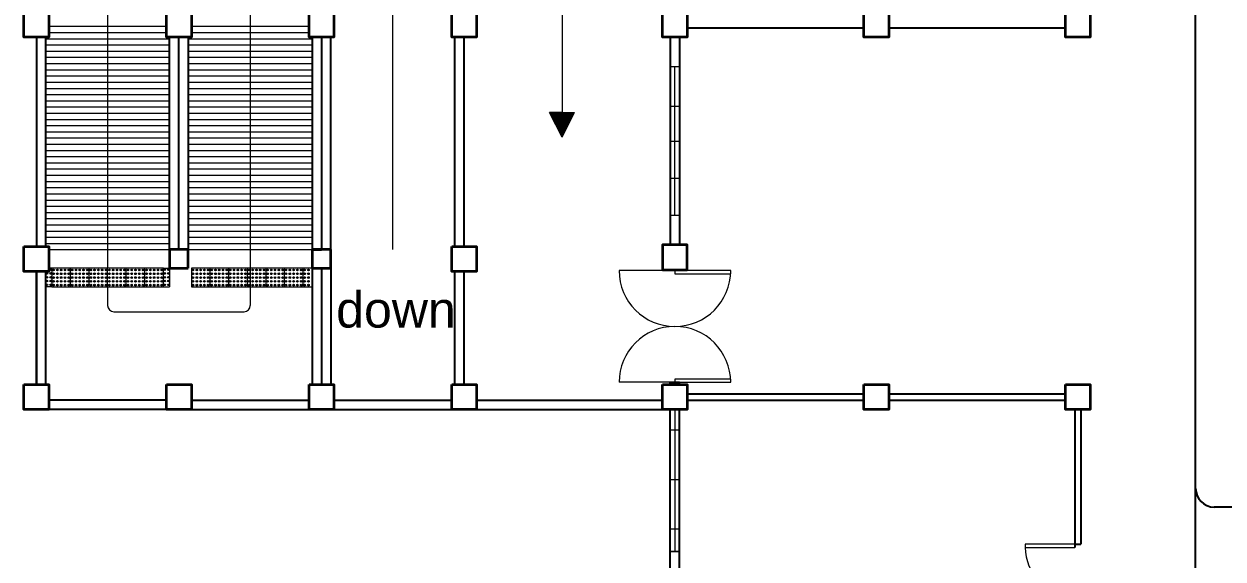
# Model space of a CAD drawing. Header units: millimetres. Extents: x 63005 to 126950, y 36019 to 74749.
# Drawn here: x 63181.63 to 63200.97, y 36240.67 to 36249.3 of the extents above; entities that cross this region are included whole.
import ezdxf

# ---------------------------------------------------------------- set-up
doc = ezdxf.new("R2010")
doc.units = ezdxf.units.MM
doc.header["$LTSCALE"] = 0.04
doc.layers.add('ahu line', color=150, linetype='Continuous')
doc.styles.add('SWISSLT175', font='swissl.ttf', dxfattribs={"height": 0.175})

msp = doc.modelspace()

# ---------------------------------------------------------------- linework, layer by layer
at = {"color": 8, "lineweight": 9}
for p, q in [((63182.98, 36258.56), (63182.98, 36245.36)), ((63187.58, 36245.66), (63187.58, 36258.56)), ((63185.28, 36255.744), (63185.28, 36244.76)), ((63190.31, 36255.191), (63190.31, 36247.873)), ((63182.03, 36249.26), (63183.93, 36249.26)), ((63182.03, 36249.16), (63183.93, 36249.16)), ((63184.33, 36249.26), (63186.23, 36249.26)), ((63184.33, 36249.16), (63186.23, 36249.16)), ((63181.98, 36249.06), (63183.98, 36249.06)), ((63181.98, 36248.96), (63183.98, 36248.96)), ((63184.28, 36249.06), (63186.28, 36249.06)), ((63184.28, 36248.96), (63186.28, 36248.96)), ((63181.98, 36248.86), (63183.98, 36248.86)), ((63181.98, 36248.76), (63183.98, 36248.76)), ((63184.28, 36248.86), (63186.28, 36248.86)), ((63184.28, 36248.76), (63186.28, 36248.76)), ((63181.98, 36248.66), (63183.98, 36248.66)), ((63181.98, 36248.56), (63183.98, 36248.56)), ((63184.28, 36248.66), (63186.28, 36248.66)), ((63184.28, 36248.56), (63186.28, 36248.56)), ((63192.055, 36248.61), (63192.205, 36248.61)), ((63192.055, 36247.41), (63192.055, 36248.61)), ((63192.13, 36246.21), (63192.13, 36248.61)), ((63192.205, 36248.61), (63192.205, 36246.21)), ((63181.98, 36248.46), (63183.98, 36248.46)), ((63181.98, 36248.36), (63183.98, 36248.36)), ((63184.28, 36248.46), (63186.28, 36248.46)), ((63184.28, 36248.36), (63186.28, 36248.36)), ((63181.98, 36248.26), (63183.98, 36248.26)), ((63181.98, 36248.16), (63183.98, 36248.16)), ((63184.28, 36248.26), (63186.28, 36248.26)), ((63184.28, 36248.16), (63186.28, 36248.16)), ((63181.98, 36248.06), (63183.98, 36248.06)), ((63181.98, 36247.96), (63183.98, 36247.96)), ((63184.28, 36248.06), (63186.28, 36248.06)), ((63184.28, 36247.96), (63186.28, 36247.96)), ((63192.055, 36247.972), (63192.205, 36247.972)), ((63181.98, 36247.86), (63183.98, 36247.86)), ((63181.98, 36247.76), (63183.98, 36247.76)), ((63184.28, 36247.86), (63186.28, 36247.86)), ((63184.28, 36247.76), (63186.28, 36247.76)), ((63190.31, 36247.873), (63190.11, 36247.873)), ((63190.31, 36247.473), (63190.11, 36247.873)), ((63190.31, 36247.863), (63190.115, 36247.863)), ((63190.31, 36247.853), (63190.12, 36247.853)), ((63190.31, 36247.843), (63190.125, 36247.843)), ((63190.31, 36247.833), (63190.13, 36247.833)), ((63190.31, 36247.823), (63190.135, 36247.823)), ((63190.31, 36247.813), (63190.14, 36247.813)), ((63190.31, 36247.803), (63190.145, 36247.803)), ((63190.31, 36247.793), (63190.15, 36247.793)), ((63190.31, 36247.783), (63190.155, 36247.783)), ((63190.31, 36247.783), (63190.155, 36247.783)), ((63190.31, 36247.773), (63190.16, 36247.773)), ((63190.31, 36247.763), (63190.165, 36247.763)), ((63190.31, 36247.753), (63190.17, 36247.753)), ((63190.31, 36247.873), (63190.51, 36247.873)), ((63190.31, 36247.473), (63190.51, 36247.873)), ((63190.31, 36247.863), (63190.505, 36247.863)), ((63190.31, 36247.853), (63190.5, 36247.853)), ((63190.495, 36247.843), (63190.31, 36247.843)), ((63190.49, 36247.833), (63190.31, 36247.833)), ((63190.485, 36247.823), (63190.31, 36247.823)), ((63190.48, 36247.813), (63190.31, 36247.813)), ((63190.475, 36247.803), (63190.31, 36247.803)), ((63190.47, 36247.793), (63190.31, 36247.793)), ((63190.465, 36247.783), (63190.31, 36247.783)), ((63190.465, 36247.783), (63190.31, 36247.783)), ((63190.46, 36247.773), (63190.31, 36247.773)), ((63190.455, 36247.763), (63190.31, 36247.763)), ((63190.45, 36247.753), (63190.31, 36247.753)), ((63181.98, 36247.66), (63183.98, 36247.66)), ((63181.98, 36247.56), (63183.98, 36247.56)), ((63184.28, 36247.66), (63186.28, 36247.66)), ((63184.28, 36247.56), (63186.28, 36247.56)), ((63190.31, 36247.743), (63190.175, 36247.743)), ((63190.31, 36247.733), (63190.18, 36247.733)), ((63190.31, 36247.723), (63190.185, 36247.723)), ((63190.31, 36247.713), (63190.19, 36247.713)), ((63190.31, 36247.703), (63190.195, 36247.703)), ((63190.31, 36247.693), (63190.2, 36247.693)), ((63190.31, 36247.683), (63190.205, 36247.683)), ((63190.31, 36247.673), (63190.21, 36247.673)), ((63190.31, 36247.663), (63190.215, 36247.663)), ((63190.31, 36247.653), (63190.22, 36247.653)), ((63190.31, 36247.643), (63190.225, 36247.643)), ((63190.31, 36247.633), (63190.23, 36247.633)), ((63190.31, 36247.623), (63190.235, 36247.623)), ((63190.31, 36247.613), (63190.24, 36247.613)), ((63190.31, 36247.603), (63190.245, 36247.603)), ((63190.31, 36247.593), (63190.25, 36247.593)), ((63190.31, 36247.583), (63190.255, 36247.583)), ((63190.31, 36247.573), (63190.26, 36247.573)), ((63190.31, 36247.563), (63190.265, 36247.563)), ((63190.445, 36247.743), (63190.31, 36247.743)), ((63190.44, 36247.733), (63190.31, 36247.733)), ((63190.435, 36247.723), (63190.31, 36247.723)), ((63190.43, 36247.713), (63190.31, 36247.713)), ((63190.425, 36247.703), (63190.31, 36247.703)), ((63190.42, 36247.693), (63190.31, 36247.693)), ((63190.415, 36247.683), (63190.31, 36247.683)), ((63190.41, 36247.673), (63190.31, 36247.673)), ((63190.405, 36247.663), (63190.31, 36247.663)), ((63190.4, 36247.653), (63190.31, 36247.653)), ((63190.395, 36247.643), (63190.31, 36247.643)), ((63190.39, 36247.633), (63190.31, 36247.633)), ((63190.385, 36247.623), (63190.31, 36247.623)), ((63190.38, 36247.613), (63190.31, 36247.613)), ((63190.375, 36247.603), (63190.31, 36247.603)), ((63190.37, 36247.593), (63190.31, 36247.593)), ((63190.365, 36247.583), (63190.31, 36247.583)), ((63190.36, 36247.573), (63190.31, 36247.573)), ((63190.355, 36247.563), (63190.31, 36247.563)), ((63181.98, 36247.46), (63183.98, 36247.46)), ((63184.28, 36247.46), (63186.28, 36247.46)), ((63190.31, 36247.553), (63190.27, 36247.553)), ((63190.31, 36247.543), (63190.275, 36247.543)), ((63190.31, 36247.533), (63190.28, 36247.533)), ((63190.31, 36247.523), (63190.285, 36247.523)), ((63190.31, 36247.513), (63190.29, 36247.513)), ((63190.31, 36247.503), (63190.295, 36247.503)), ((63190.31, 36247.493), (63190.3, 36247.493)), ((63190.31, 36247.483), (63190.305, 36247.483)), ((63190.35, 36247.553), (63190.31, 36247.553)), ((63190.345, 36247.543), (63190.31, 36247.543)), ((63190.34, 36247.533), (63190.31, 36247.533)), ((63190.335, 36247.523), (63190.31, 36247.523)), ((63190.33, 36247.513), (63190.31, 36247.513)), ((63190.325, 36247.503), (63190.31, 36247.503)), ((63190.32, 36247.493), (63190.31, 36247.493)), ((63190.315, 36247.483), (63190.31, 36247.483)), ((63192.055, 36247.41), (63192.055, 36246.21)), ((63192.055, 36247.41), (63192.205, 36247.41)), ((63181.98, 36247.36), (63183.98, 36247.36)), ((63181.98, 36247.26), (63183.98, 36247.26)), ((63184.28, 36247.36), (63186.28, 36247.36)), ((63184.28, 36247.26), (63186.28, 36247.26)), ((63181.98, 36247.16), (63183.98, 36247.16)), ((63181.98, 36247.06), (63183.98, 36247.06)), ((63184.28, 36247.16), (63186.28, 36247.16)), ((63184.28, 36247.06), (63186.28, 36247.06)), ((63181.98, 36246.96), (63183.98, 36246.96)), ((63181.98, 36246.86), (63183.98, 36246.86)), ((63184.28, 36246.96), (63186.28, 36246.96)), ((63184.28, 36246.86), (63186.28, 36246.86)), ((63192.055, 36246.81), (63192.205, 36246.81)), ((63181.98, 36246.76), (63183.98, 36246.76)), ((63181.98, 36246.66), (63183.98, 36246.66)), ((63184.28, 36246.76), (63186.28, 36246.76)), ((63184.28, 36246.66), (63186.28, 36246.66)), ((63181.98, 36246.56), (63183.98, 36246.56)), ((63181.98, 36246.46), (63183.98, 36246.46)), ((63184.28, 36246.56), (63186.28, 36246.56)), ((63184.28, 36246.46), (63186.28, 36246.46)), ((63181.98, 36246.36), (63183.98, 36246.36)), ((63181.98, 36246.26), (63183.98, 36246.26)), ((63184.28, 36246.36), (63186.28, 36246.36)), ((63184.28, 36246.26), (63186.28, 36246.26)), ((63192.205, 36246.21), (63192.055, 36246.21)), ((63181.98, 36246.16), (63183.98, 36246.16)), ((63181.98, 36246.06), (63183.98, 36246.06)), ((63184.28, 36246.16), (63186.28, 36246.16)), ((63184.28, 36246.06), (63186.28, 36246.06)), ((63181.98, 36245.96), (63183.98, 36245.96)), ((63181.98, 36245.86), (63183.98, 36245.86)), ((63184.28, 36245.96), (63186.28, 36245.96)), ((63184.28, 36245.86), (63186.28, 36245.86)), ((63181.98, 36245.76), (63183.98, 36245.76)), ((63182.03, 36245.66), (63183.98, 36245.66)), ((63184.28, 36245.76), (63186.28, 36245.76)), ((63184.28, 36245.66), (63186.28, 36245.66)), ((63182.08, 36245.36), (63182.03, 36245.36)), ((63182.38, 36245.36), (63182.08, 36245.36)), ((63182.08, 36245.36), (63182.08, 36245.06)), ((63182.38, 36245.06), (63182.38, 36245.36)), ((63182.68, 36245.36), (63182.38, 36245.36)), ((63182.68, 36245.06), (63182.68, 36245.36)), ((63182.98, 36245.36), (63182.68, 36245.36)), ((63182.98, 36245.06), (63182.98, 36245.36)), ((63183.28, 36245.36), (63182.98, 36245.36)), ((63183.28, 36245.06), (63183.28, 36245.36)), ((63183.58, 36245.36), (63183.28, 36245.36)), ((63183.58, 36245.06), (63183.58, 36245.36)), ((63183.88, 36245.36), (63183.58, 36245.36)), ((63183.88, 36245.06), (63183.88, 36245.36)), ((63183.88, 36245.36), (63183.98, 36245.36)), ((63183.98, 36245.36), (63183.98, 36245.06)), ((63184.63, 36245.36), (63184.33, 36245.36)), ((63184.33, 36245.36), (63184.33, 36245.06)), ((63184.93, 36245.36), (63184.63, 36245.36)), ((63184.63, 36245.36), (63184.63, 36245.06)), ((63185.23, 36245.36), (63184.93, 36245.36)), ((63184.93, 36245.36), (63184.93, 36245.06)), ((63185.53, 36245.36), (63185.23, 36245.36)), ((63185.23, 36245.36), (63185.23, 36245.06)), ((63185.83, 36245.36), (63185.53, 36245.36)), ((63185.53, 36245.36), (63185.53, 36245.06)), ((63186.13, 36245.36), (63185.83, 36245.36)), ((63185.83, 36245.36), (63185.83, 36245.06)), ((63186.43, 36245.36), (63186.13, 36245.36)), ((63186.13, 36245.36), (63186.13, 36245.06)), ((63182.08, 36245.06), (63181.98, 36245.06)), ((63182.08, 36245.06), (63182.38, 36245.06)), ((63182.38, 36245.06), (63182.68, 36245.06)), ((63182.68, 36245.06), (63182.98, 36245.06)), ((63182.98, 36245.06), (63183.28, 36245.06)), ((63182.98, 36245.06), (63182.98, 36244.76)), ((63183.28, 36245.06), (63183.58, 36245.06)), ((63183.58, 36245.06), (63183.88, 36245.06)), ((63183.88, 36245.06), (63183.98, 36245.06)), ((63184.33, 36245.06), (63184.63, 36245.06)), ((63184.63, 36245.06), (63184.93, 36245.06)), ((63184.93, 36245.06), (63185.23, 36245.06)), ((63185.23, 36245.06), (63185.53, 36245.06)), ((63185.53, 36245.06), (63185.83, 36245.06)), ((63185.83, 36245.06), (63186.13, 36245.06)), ((63186.13, 36245.06), (63186.28, 36245.06)), ((63183.08, 36244.66), (63185.18, 36244.66)), ((63192.055, 36240.797), (63192.055, 36243.085)), ((63192.13, 36243.085), (63192.13, 36240.797)), ((63192.055, 36241.953), (63192.055, 36242.753)), ((63192.055, 36242.753), (63192.205, 36242.753)), ((63192.205, 36242.753), (63192.205, 36241.153)), ((63192.055, 36241.953), (63192.205, 36241.953)), ((63192.205, 36241.153), (63192.055, 36241.153)), ((63192.055, 36240.797), (63192.205, 36240.797))]:
    msp.add_line(p, q, dxfattribs=at)
at = {"color": 8, "lineweight": 25}
for p, q in [((63192.33, 36249.235), (63195.18, 36249.235)), ((63195.58, 36249.235), (63198.43, 36249.235)), ((63181.83, 36249.085), (63181.83, 36245.71)), ((63181.98, 36249.085), (63181.98, 36245.71)), ((63183.98, 36245.66), (63183.98, 36249.085)), ((63184.13, 36245.66), (63184.13, 36249.085)), ((63184.28, 36249.085), (63184.28, 36245.66)), ((63186.28, 36249.085), (63186.28, 36245.66)), ((63186.43, 36249.085), (63186.43, 36245.66)), ((63186.58, 36245.66), (63186.58, 36249.085)), ((63188.58, 36245.71), (63188.58, 36249.085)), ((63188.73, 36245.71), (63188.73, 36249.085)), ((63192.055, 36249.085), (63192.055, 36245.735)), ((63192.205, 36249.085), (63192.205, 36245.735)), ((63186.28, 36245.66), (63186.28, 36243.485)), ((63186.58, 36245.66), (63186.58, 36243.485)), ((63181.83, 36243.485), (63181.83, 36245.31)), ((63181.83, 36245.31), (63181.83, 36243.485)), ((63181.98, 36245.31), (63181.98, 36243.485)), ((63186.43, 36245.36), (63186.43, 36243.485)), ((63188.58, 36243.485), (63188.58, 36245.31)), ((63188.73, 36243.485), (63188.73, 36245.31)), ((63192.055, 36245.335), (63192.055, 36245.322)), ((63192.205, 36245.322), (63192.055, 36245.322)), ((63192.205, 36245.335), (63192.205, 36245.322)), ((63192.055, 36243.522), (63192.205, 36243.522)), ((63192.055, 36243.51), (63192.055, 36243.522)), ((63192.205, 36243.51), (63192.205, 36243.522)), ((63192.33, 36243.335), (63195.18, 36243.335)), ((63195.58, 36243.335), (63198.43, 36243.335)), ((63183.93, 36243.235), (63182.03, 36243.235)), ((63184.33, 36243.235), (63186.23, 36243.235)), ((63186.63, 36243.235), (63188.53, 36243.235)), ((63188.93, 36243.235), (63191.93, 36243.235)), ((63192.33, 36243.235), (63195.18, 36243.235)), ((63195.58, 36243.235), (63198.43, 36243.235)), ((63183.93, 36243.085), (63182.03, 36243.085)), ((63184.33, 36243.085), (63188.53, 36243.085)), ((63188.93, 36243.085), (63191.93, 36243.085)), ((63192.055, 36237.485), (63192.055, 36243.085)), ((63192.205, 36237.485), (63192.205, 36243.085)), ((63198.58, 36243.085), (63198.58, 36240.86)), ((63198.68, 36243.085), (63198.68, 36240.91)), ((63198.58, 36240.91), (63198.68, 36240.91))]:
    msp.add_line(p, q, dxfattribs=at)
at = {"color": 8, "lineweight": 35}
for p, q in [((63183.98, 36245.66), (63183.98, 36245.36)), ((63184.28, 36245.66), (63183.98, 36245.66)), ((63183.98, 36245.66), (63183.98, 36245.36)), ((63184.28, 36245.36), (63184.28, 36245.66)), ((63184.28, 36245.36), (63184.28, 36245.66)), ((63186.28, 36245.66), (63186.43, 36245.66)), ((63186.28, 36245.66), (63186.28, 36245.36)), ((63186.58, 36245.66), (63186.28, 36245.66)), ((63186.28, 36245.66), (63186.28, 36245.36)), ((63186.58, 36245.36), (63186.58, 36245.66)), ((63186.58, 36245.36), (63186.58, 36245.66)), ((63183.98, 36245.36), (63184.28, 36245.36)), ((63186.28, 36245.36), (63186.58, 36245.36)), ((63186.28, 36245.36), (63186.58, 36245.36))]:
    msp.add_line(p, q, dxfattribs=at)
at = {"color": 8, "lineweight": 13}
for p, q in [((63192.13, 36245.322), (63191.23, 36245.322)), ((63193.03, 36245.322), (63192.13, 36245.322)), ((63192.13, 36245.322), (63192.13, 36245.272)), ((63192.13, 36245.272), (63193.03, 36245.272)), ((63193.03, 36245.272), (63193.03, 36245.322)), ((63192.13, 36243.522), (63191.23, 36243.522)), ((63193.03, 36243.572), (63192.13, 36243.572)), ((63192.13, 36243.572), (63192.13, 36243.522)), ((63192.13, 36243.522), (63193.03, 36243.522)), ((63193.03, 36243.522), (63193.03, 36243.572))]:
    msp.add_line(p, q, dxfattribs=at)
at = {"color": 8, "lineweight": 35}
for points in [[(63181.63, 36249.485), (63182.03, 36249.485), (63182.03, 36249.085), (63181.63, 36249.085)], [(63183.93, 36249.485), (63184.33, 36249.485), (63184.33, 36249.085), (63183.93, 36249.085)], [(63186.23, 36249.485), (63186.63, 36249.485), (63186.63, 36249.085), (63186.23, 36249.085)], [(63188.53, 36249.485), (63188.93, 36249.485), (63188.93, 36249.085), (63188.53, 36249.085)], [(63191.93, 36249.485), (63192.33, 36249.485), (63192.33, 36249.085), (63191.93, 36249.085)], [(63195.18, 36249.485), (63195.58, 36249.485), (63195.58, 36249.085), (63195.18, 36249.085)], [(63198.43, 36249.485), (63198.83, 36249.485), (63198.83, 36249.085), (63198.43, 36249.085)], [(63181.63, 36245.71), (63182.03, 36245.71), (63182.03, 36245.31), (63181.63, 36245.31)], [(63188.53, 36245.71), (63188.93, 36245.71), (63188.93, 36245.31), (63188.53, 36245.31)], [(63191.93, 36245.335), (63192.33, 36245.335), (63192.33, 36245.735), (63191.93, 36245.735)], [(63181.63, 36243.485), (63182.03, 36243.485), (63182.03, 36243.085), (63181.63, 36243.085)], [(63183.93, 36243.485), (63184.33, 36243.485), (63184.33, 36243.085), (63183.93, 36243.085)], [(63186.23, 36243.485), (63186.63, 36243.485), (63186.63, 36243.085), (63186.23, 36243.085)], [(63188.53, 36243.485), (63188.93, 36243.485), (63188.93, 36243.085), (63188.53, 36243.085)], [(63191.93, 36243.485), (63192.33, 36243.485), (63192.33, 36243.085), (63191.93, 36243.085)], [(63195.18, 36243.485), (63195.58, 36243.485), (63195.58, 36243.085), (63195.18, 36243.085)], [(63198.43, 36243.485), (63198.83, 36243.485), (63198.83, 36243.085), (63198.43, 36243.085)]]:
    msp.add_lwpolyline(points, close=True, dxfattribs=at)
at = {"color": 8, "lineweight": 9}
for points in [[(63192.055, 36246.21), (63192.055, 36248.61), (63192.205, 36248.61), (63192.205, 36246.21)], [(63192.055, 36248.61), (63192.205, 36248.61), (63192.205, 36246.21), (63192.055, 36246.21)], [(63192.055, 36243.085), (63192.205, 36243.085), (63192.205, 36240.797), (63192.055, 36240.797)]]:
    msp.add_lwpolyline(points, close=True, dxfattribs=at)
at = {"color": 8, "lineweight": 13, "ltscale": 0.03}
msp.add_lwpolyline([(63198.58, 36240.86), (63198.58, 36240.91), (63197.78, 36240.91), (63197.78, 36240.86)], close=True, dxfattribs=at)
at = {"color": 8, "lineweight": 9}
for centre, radius in [((63182, 36245.276), 0.013), ((63182, 36245.276), 0.009), ((63182.061, 36245.337), 0.013), ((63182.061, 36245.276), 0.013), ((63182.061, 36245.337), 0.009), ((63182.061, 36245.276), 0.009), ((63182.108, 36245.332), 0.013), ((63182.108, 36245.271), 0.013), ((63182.108, 36245.332), 0.009), ((63182.108, 36245.271), 0.009), ((63182.169, 36245.332), 0.013), ((63182.169, 36245.271), 0.013), ((63182.169, 36245.332), 0.009), ((63182.169, 36245.271), 0.009), ((63182.23, 36245.332), 0.013), ((63182.23, 36245.271), 0.013), ((63182.23, 36245.332), 0.009), ((63182.23, 36245.271), 0.009), ((63182.291, 36245.332), 0.013), ((63182.291, 36245.271), 0.013), ((63182.291, 36245.332), 0.009), ((63182.291, 36245.271), 0.009), ((63182.352, 36245.332), 0.013), ((63182.352, 36245.271), 0.013), ((63182.352, 36245.332), 0.009), ((63182.352, 36245.271), 0.009), ((63182.408, 36245.332), 0.013), ((63182.408, 36245.271), 0.013), ((63182.408, 36245.332), 0.009), ((63182.408, 36245.271), 0.009), ((63182.469, 36245.332), 0.013), ((63182.469, 36245.271), 0.013), ((63182.469, 36245.332), 0.009), ((63182.469, 36245.271), 0.009), ((63182.53, 36245.332), 0.013), ((63182.53, 36245.271), 0.013), ((63182.53, 36245.332), 0.009), ((63182.53, 36245.271), 0.009), ((63182.591, 36245.332), 0.013), ((63182.591, 36245.271), 0.013), ((63182.591, 36245.332), 0.009), ((63182.591, 36245.271), 0.009), ((63182.652, 36245.332), 0.013), ((63182.652, 36245.271), 0.013), ((63182.652, 36245.332), 0.009), ((63182.652, 36245.271), 0.009), ((63182.708, 36245.332), 0.013), ((63182.708, 36245.271), 0.013), ((63182.708, 36245.332), 0.009), ((63182.708, 36245.271), 0.009), ((63182.769, 36245.332), 0.013), ((63182.769, 36245.271), 0.013), ((63182.769, 36245.332), 0.009), ((63182.769, 36245.271), 0.009), ((63182.83, 36245.332), 0.013), ((63182.83, 36245.271), 0.013), ((63182.83, 36245.332), 0.009), ((63182.83, 36245.271), 0.009), ((63182.891, 36245.332), 0.013), ((63182.891, 36245.271), 0.013), ((63182.891, 36245.332), 0.009), ((63182.891, 36245.271), 0.009), ((63182.952, 36245.332), 0.013), ((63182.952, 36245.271), 0.013), ((63182.952, 36245.332), 0.009), ((63182.952, 36245.271), 0.009), ((63183.008, 36245.332), 0.013), ((63183.008, 36245.271), 0.013), ((63183.008, 36245.332), 0.009), ((63183.008, 36245.271), 0.009), ((63183.069, 36245.332), 0.013), ((63183.069, 36245.271), 0.013), ((63183.069, 36245.332), 0.009), ((63183.069, 36245.271), 0.009), ((63183.13, 36245.332), 0.013), ((63183.13, 36245.271), 0.013), ((63183.13, 36245.332), 0.009), ((63183.13, 36245.271), 0.009), ((63183.191, 36245.332), 0.013), ((63183.191, 36245.271), 0.013), ((63183.191, 36245.332), 0.009), ((63183.191, 36245.271), 0.009), ((63183.252, 36245.332), 0.013), ((63183.252, 36245.271), 0.013), ((63183.252, 36245.332), 0.009), ((63183.252, 36245.271), 0.009), ((63183.308, 36245.332), 0.013), ((63183.308, 36245.271), 0.013), ((63183.308, 36245.332), 0.009), ((63183.308, 36245.271), 0.009), ((63183.369, 36245.332), 0.013), ((63183.369, 36245.271), 0.013), ((63183.369, 36245.332), 0.009), ((63183.369, 36245.271), 0.009), ((63183.43, 36245.332), 0.013), ((63183.43, 36245.271), 0.013), ((63183.43, 36245.332), 0.009), ((63183.43, 36245.271), 0.009), ((63183.491, 36245.332), 0.013), ((63183.491, 36245.271), 0.013), ((63183.491, 36245.332), 0.009), ((63183.491, 36245.271), 0.009), ((63183.552, 36245.332), 0.013), ((63183.552, 36245.271), 0.013), ((63183.552, 36245.332), 0.009), ((63183.552, 36245.271), 0.009), ((63183.608, 36245.332), 0.013), ((63183.608, 36245.271), 0.013), ((63183.608, 36245.332), 0.009), ((63183.608, 36245.271), 0.009), ((63183.669, 36245.332), 0.013), ((63183.669, 36245.271), 0.013), ((63183.669, 36245.332), 0.009), ((63183.669, 36245.271), 0.009), ((63183.73, 36245.332), 0.013), ((63183.73, 36245.271), 0.013), ((63183.73, 36245.332), 0.009), ((63183.73, 36245.271), 0.009), ((63183.791, 36245.332), 0.013), ((63183.791, 36245.271), 0.013), ((63183.791, 36245.332), 0.009), ((63183.791, 36245.271), 0.009), ((63183.852, 36245.332), 0.013), ((63183.852, 36245.271), 0.013), ((63183.852, 36245.332), 0.009), ((63183.852, 36245.271), 0.009), ((63183.9, 36245.337), 0.013), ((63183.9, 36245.276), 0.013), ((63183.9, 36245.337), 0.009), ((63183.9, 36245.276), 0.009), ((63183.961, 36245.337), 0.013), ((63183.961, 36245.276), 0.013), ((63183.961, 36245.337), 0.009), ((63183.961, 36245.276), 0.009), ((63184.358, 36245.332), 0.013), ((63184.358, 36245.271), 0.013), ((63184.358, 36245.332), 0.009), ((63184.358, 36245.271), 0.009), ((63184.419, 36245.332), 0.013), ((63184.419, 36245.271), 0.013), ((63184.419, 36245.332), 0.009), ((63184.419, 36245.271), 0.009), ((63184.48, 36245.332), 0.013), ((63184.48, 36245.271), 0.013), ((63184.48, 36245.332), 0.009), ((63184.48, 36245.271), 0.009), ((63184.541, 36245.332), 0.013), ((63184.541, 36245.271), 0.013), ((63184.541, 36245.332), 0.009), ((63184.541, 36245.271), 0.009), ((63184.602, 36245.332), 0.013), ((63184.602, 36245.271), 0.013), ((63184.602, 36245.332), 0.009), ((63184.602, 36245.271), 0.009), ((63184.658, 36245.332), 0.013), ((63184.658, 36245.271), 0.013), ((63184.658, 36245.332), 0.009), ((63184.658, 36245.271), 0.009), ((63184.719, 36245.332), 0.013), ((63184.719, 36245.271), 0.013), ((63184.719, 36245.332), 0.009), ((63184.719, 36245.271), 0.009), ((63184.78, 36245.332), 0.013), ((63184.78, 36245.271), 0.013), ((63184.78, 36245.332), 0.009), ((63184.78, 36245.271), 0.009), ((63184.841, 36245.332), 0.013), ((63184.841, 36245.271), 0.013), ((63184.841, 36245.332), 0.009), ((63184.841, 36245.271), 0.009), ((63184.902, 36245.332), 0.013), ((63184.902, 36245.271), 0.013), ((63184.902, 36245.332), 0.009), ((63184.902, 36245.271), 0.009), ((63184.958, 36245.332), 0.013), ((63184.958, 36245.271), 0.013), ((63184.958, 36245.332), 0.009), ((63184.958, 36245.271), 0.009), ((63185.019, 36245.332), 0.013), ((63185.019, 36245.271), 0.013), ((63185.019, 36245.332), 0.009), ((63185.019, 36245.271), 0.009), ((63185.08, 36245.332), 0.013), ((63185.08, 36245.271), 0.013), ((63185.08, 36245.332), 0.009), ((63185.08, 36245.271), 0.009), ((63185.141, 36245.332), 0.013), ((63185.141, 36245.271), 0.013), ((63185.141, 36245.332), 0.009), ((63185.141, 36245.271), 0.009), ((63185.202, 36245.332), 0.013), ((63185.202, 36245.271), 0.013), ((63185.202, 36245.332), 0.009), ((63185.202, 36245.271), 0.009), ((63185.258, 36245.332), 0.013), ((63185.258, 36245.271), 0.013), ((63185.258, 36245.332), 0.009), ((63185.258, 36245.271), 0.009), ((63185.319, 36245.332), 0.013), ((63185.319, 36245.271), 0.013), ((63185.319, 36245.332), 0.009), ((63185.319, 36245.271), 0.009), ((63185.38, 36245.332), 0.013), ((63185.38, 36245.271), 0.013), ((63185.38, 36245.332), 0.009), ((63185.38, 36245.271), 0.009), ((63185.441, 36245.332), 0.013), ((63185.441, 36245.271), 0.013), ((63185.441, 36245.332), 0.009), ((63185.441, 36245.271), 0.009), ((63185.502, 36245.332), 0.013), ((63185.502, 36245.271), 0.013), ((63185.502, 36245.332), 0.009), ((63185.502, 36245.271), 0.009), ((63185.558, 36245.332), 0.013), ((63185.558, 36245.271), 0.013), ((63185.558, 36245.332), 0.009), ((63185.558, 36245.271), 0.009), ((63185.619, 36245.332), 0.013), ((63185.619, 36245.271), 0.013), ((63185.619, 36245.332), 0.009), ((63185.619, 36245.271), 0.009), ((63185.68, 36245.332), 0.013), ((63185.68, 36245.271), 0.013), ((63185.68, 36245.332), 0.009), ((63185.68, 36245.271), 0.009), ((63185.741, 36245.332), 0.013), ((63185.741, 36245.271), 0.013), ((63185.741, 36245.332), 0.009), ((63185.741, 36245.271), 0.009), ((63185.802, 36245.332), 0.013), ((63185.802, 36245.271), 0.013), ((63185.802, 36245.332), 0.009), ((63185.802, 36245.271), 0.009), ((63185.858, 36245.332), 0.013), ((63185.858, 36245.271), 0.013), ((63185.858, 36245.332), 0.009), ((63185.858, 36245.271), 0.009), ((63185.919, 36245.332), 0.013), ((63185.919, 36245.271), 0.013), ((63185.919, 36245.332), 0.009), ((63185.919, 36245.271), 0.009), ((63185.98, 36245.332), 0.013), ((63185.98, 36245.271), 0.013), ((63185.98, 36245.332), 0.009), ((63185.98, 36245.271), 0.009), ((63186.041, 36245.332), 0.013), ((63186.041, 36245.271), 0.013), ((63186.041, 36245.332), 0.009), ((63186.041, 36245.271), 0.009), ((63186.102, 36245.332), 0.013), ((63186.102, 36245.271), 0.013), ((63186.102, 36245.332), 0.009), ((63186.102, 36245.271), 0.009), ((63186.158, 36245.332), 0.013), ((63186.158, 36245.271), 0.013), ((63186.158, 36245.332), 0.009), ((63186.158, 36245.271), 0.009), ((63186.219, 36245.332), 0.013), ((63186.219, 36245.271), 0.013), ((63186.219, 36245.332), 0.009), ((63186.219, 36245.271), 0.009), ((63182, 36245.215), 0.013), ((63182, 36245.154), 0.013), ((63182, 36245.093), 0.013), ((63182, 36245.215), 0.009), ((63182, 36245.154), 0.009), ((63182, 36245.093), 0.009), ((63182.061, 36245.215), 0.013), ((63182.061, 36245.154), 0.013), ((63182.061, 36245.093), 0.013), ((63182.061, 36245.215), 0.009), ((63182.061, 36245.154), 0.009), ((63182.061, 36245.093), 0.009), ((63182.108, 36245.21), 0.013), ((63182.108, 36245.149), 0.013), ((63182.108, 36245.088), 0.013), ((63182.108, 36245.21), 0.009), ((63182.108, 36245.149), 0.009), ((63182.108, 36245.088), 0.009), ((63182.169, 36245.21), 0.013), ((63182.169, 36245.149), 0.013), ((63182.169, 36245.088), 0.013), ((63182.169, 36245.21), 0.009), ((63182.169, 36245.149), 0.009), ((63182.169, 36245.088), 0.009), ((63182.23, 36245.21), 0.013), ((63182.23, 36245.149), 0.013), ((63182.23, 36245.088), 0.013), ((63182.23, 36245.21), 0.009), ((63182.23, 36245.149), 0.009), ((63182.23, 36245.088), 0.009), ((63182.291, 36245.21), 0.013), ((63182.291, 36245.149), 0.013), ((63182.291, 36245.088), 0.013), ((63182.291, 36245.21), 0.009), ((63182.291, 36245.149), 0.009), ((63182.291, 36245.088), 0.009), ((63182.352, 36245.21), 0.013), ((63182.352, 36245.149), 0.013), ((63182.352, 36245.088), 0.013), ((63182.352, 36245.21), 0.009), ((63182.352, 36245.149), 0.009), ((63182.352, 36245.088), 0.009), ((63182.408, 36245.21), 0.013), ((63182.408, 36245.149), 0.013), ((63182.408, 36245.088), 0.013), ((63182.408, 36245.21), 0.009), ((63182.408, 36245.149), 0.009), ((63182.408, 36245.088), 0.009), ((63182.469, 36245.21), 0.013), ((63182.469, 36245.149), 0.013), ((63182.469, 36245.088), 0.013), ((63182.469, 36245.21), 0.009), ((63182.469, 36245.149), 0.009), ((63182.469, 36245.088), 0.009), ((63182.53, 36245.21), 0.013), ((63182.53, 36245.149), 0.013), ((63182.53, 36245.088), 0.013), ((63182.53, 36245.21), 0.009), ((63182.53, 36245.149), 0.009), ((63182.53, 36245.088), 0.009), ((63182.591, 36245.21), 0.013), ((63182.591, 36245.149), 0.013), ((63182.591, 36245.088), 0.013), ((63182.591, 36245.21), 0.009), ((63182.591, 36245.149), 0.009), ((63182.591, 36245.088), 0.009), ((63182.652, 36245.21), 0.013), ((63182.652, 36245.149), 0.013), ((63182.652, 36245.088), 0.013), ((63182.652, 36245.21), 0.009), ((63182.652, 36245.149), 0.009), ((63182.652, 36245.088), 0.009), ((63182.708, 36245.21), 0.013), ((63182.708, 36245.149), 0.013), ((63182.708, 36245.088), 0.013), ((63182.708, 36245.21), 0.009), ((63182.708, 36245.149), 0.009), ((63182.708, 36245.088), 0.009), ((63182.769, 36245.21), 0.013), ((63182.769, 36245.149), 0.013), ((63182.769, 36245.088), 0.013), ((63182.769, 36245.21), 0.009), ((63182.769, 36245.149), 0.009), ((63182.769, 36245.088), 0.009), ((63182.83, 36245.21), 0.013), ((63182.83, 36245.149), 0.013), ((63182.83, 36245.088), 0.013), ((63182.83, 36245.21), 0.009), ((63182.83, 36245.149), 0.009), ((63182.83, 36245.088), 0.009), ((63182.891, 36245.21), 0.013), ((63182.891, 36245.149), 0.013), ((63182.891, 36245.088), 0.013), ((63182.891, 36245.21), 0.009), ((63182.891, 36245.149), 0.009), ((63182.891, 36245.088), 0.009), ((63182.952, 36245.21), 0.013), ((63182.952, 36245.149), 0.013), ((63182.952, 36245.088), 0.013), ((63182.952, 36245.21), 0.009), ((63182.952, 36245.149), 0.009), ((63182.952, 36245.088), 0.009), ((63183.008, 36245.21), 0.013), ((63183.008, 36245.149), 0.013), ((63183.008, 36245.088), 0.013), ((63183.008, 36245.21), 0.009), ((63183.008, 36245.149), 0.009), ((63183.008, 36245.088), 0.009), ((63183.069, 36245.21), 0.013), ((63183.069, 36245.149), 0.013), ((63183.069, 36245.088), 0.013), ((63183.069, 36245.21), 0.009), ((63183.069, 36245.149), 0.009), ((63183.069, 36245.088), 0.009), ((63183.13, 36245.21), 0.013), ((63183.13, 36245.149), 0.013), ((63183.13, 36245.088), 0.013), ((63183.13, 36245.21), 0.009), ((63183.13, 36245.149), 0.009), ((63183.13, 36245.088), 0.009), ((63183.191, 36245.21), 0.013), ((63183.191, 36245.149), 0.013), ((63183.191, 36245.088), 0.013), ((63183.191, 36245.21), 0.009), ((63183.191, 36245.149), 0.009), ((63183.191, 36245.088), 0.009), ((63183.252, 36245.21), 0.013), ((63183.252, 36245.149), 0.013), ((63183.252, 36245.088), 0.013), ((63183.252, 36245.21), 0.009), ((63183.252, 36245.149), 0.009), ((63183.252, 36245.088), 0.009), ((63183.308, 36245.21), 0.013), ((63183.308, 36245.149), 0.013), ((63183.308, 36245.088), 0.013), ((63183.308, 36245.21), 0.009), ((63183.308, 36245.149), 0.009), ((63183.308, 36245.088), 0.009), ((63183.369, 36245.21), 0.013), ((63183.369, 36245.149), 0.013), ((63183.369, 36245.088), 0.013), ((63183.369, 36245.21), 0.009), ((63183.369, 36245.149), 0.009), ((63183.369, 36245.088), 0.009), ((63183.43, 36245.21), 0.013), ((63183.43, 36245.149), 0.013), ((63183.43, 36245.088), 0.013), ((63183.43, 36245.21), 0.009), ((63183.43, 36245.149), 0.009), ((63183.43, 36245.088), 0.009), ((63183.491, 36245.21), 0.013), ((63183.491, 36245.149), 0.013), ((63183.491, 36245.088), 0.013), ((63183.491, 36245.21), 0.009), ((63183.491, 36245.149), 0.009), ((63183.491, 36245.088), 0.009), ((63183.552, 36245.21), 0.013), ((63183.552, 36245.149), 0.013), ((63183.552, 36245.088), 0.013), ((63183.552, 36245.21), 0.009), ((63183.552, 36245.149), 0.009), ((63183.552, 36245.088), 0.009), ((63183.608, 36245.21), 0.013), ((63183.608, 36245.149), 0.013), ((63183.608, 36245.088), 0.013), ((63183.608, 36245.21), 0.009), ((63183.608, 36245.149), 0.009), ((63183.608, 36245.088), 0.009), ((63183.669, 36245.21), 0.013), ((63183.669, 36245.149), 0.013), ((63183.669, 36245.088), 0.013), ((63183.669, 36245.21), 0.009), ((63183.669, 36245.149), 0.009), ((63183.669, 36245.088), 0.009), ((63183.73, 36245.21), 0.013), ((63183.73, 36245.149), 0.013), ((63183.73, 36245.088), 0.013), ((63183.73, 36245.21), 0.009), ((63183.73, 36245.149), 0.009), ((63183.73, 36245.088), 0.009), ((63183.791, 36245.21), 0.013), ((63183.791, 36245.149), 0.013), ((63183.791, 36245.088), 0.013), ((63183.791, 36245.21), 0.009), ((63183.791, 36245.149), 0.009), ((63183.791, 36245.088), 0.009), ((63183.852, 36245.21), 0.013), ((63183.852, 36245.149), 0.013), ((63183.852, 36245.088), 0.013), ((63183.852, 36245.21), 0.009), ((63183.852, 36245.149), 0.009), ((63183.852, 36245.088), 0.009), ((63183.9, 36245.215), 0.013), ((63183.9, 36245.154), 0.013), ((63183.9, 36245.093), 0.013), ((63183.9, 36245.215), 0.009), ((63183.9, 36245.154), 0.009), ((63183.9, 36245.093), 0.009), ((63183.961, 36245.215), 0.013), ((63183.961, 36245.154), 0.013), ((63183.961, 36245.093), 0.013), ((63183.961, 36245.215), 0.009), ((63183.961, 36245.154), 0.009), ((63183.961, 36245.093), 0.009), ((63184.358, 36245.21), 0.013), ((63184.358, 36245.149), 0.013), ((63184.358, 36245.088), 0.013), ((63184.358, 36245.21), 0.009), ((63184.358, 36245.149), 0.009), ((63184.358, 36245.088), 0.009), ((63184.419, 36245.21), 0.013), ((63184.419, 36245.149), 0.013), ((63184.419, 36245.088), 0.013), ((63184.419, 36245.21), 0.009), ((63184.419, 36245.149), 0.009), ((63184.419, 36245.088), 0.009), ((63184.48, 36245.21), 0.013), ((63184.48, 36245.149), 0.013), ((63184.48, 36245.088), 0.013), ((63184.48, 36245.21), 0.009), ((63184.48, 36245.149), 0.009), ((63184.48, 36245.088), 0.009), ((63184.541, 36245.21), 0.013), ((63184.541, 36245.149), 0.013), ((63184.541, 36245.088), 0.013), ((63184.541, 36245.21), 0.009), ((63184.541, 36245.149), 0.009), ((63184.541, 36245.088), 0.009), ((63184.602, 36245.21), 0.013), ((63184.602, 36245.149), 0.013), ((63184.602, 36245.088), 0.013), ((63184.602, 36245.21), 0.009), ((63184.602, 36245.149), 0.009), ((63184.602, 36245.088), 0.009), ((63184.658, 36245.21), 0.013), ((63184.658, 36245.149), 0.013), ((63184.658, 36245.088), 0.013), ((63184.658, 36245.21), 0.009), ((63184.658, 36245.149), 0.009), ((63184.658, 36245.088), 0.009), ((63184.719, 36245.21), 0.013), ((63184.719, 36245.149), 0.013), ((63184.719, 36245.088), 0.013), ((63184.719, 36245.21), 0.009), ((63184.719, 36245.149), 0.009), ((63184.719, 36245.088), 0.009), ((63184.78, 36245.21), 0.013), ((63184.78, 36245.149), 0.013), ((63184.78, 36245.088), 0.013), ((63184.78, 36245.21), 0.009), ((63184.78, 36245.149), 0.009), ((63184.78, 36245.088), 0.009), ((63184.841, 36245.21), 0.013), ((63184.841, 36245.149), 0.013), ((63184.841, 36245.088), 0.013), ((63184.841, 36245.21), 0.009), ((63184.841, 36245.149), 0.009), ((63184.841, 36245.088), 0.009), ((63184.902, 36245.21), 0.013), ((63184.902, 36245.149), 0.013), ((63184.902, 36245.088), 0.013), ((63184.902, 36245.21), 0.009), ((63184.902, 36245.149), 0.009), ((63184.902, 36245.088), 0.009), ((63184.958, 36245.21), 0.013), ((63184.958, 36245.149), 0.013), ((63184.958, 36245.088), 0.013), ((63184.958, 36245.21), 0.009), ((63184.958, 36245.149), 0.009), ((63184.958, 36245.088), 0.009), ((63185.019, 36245.21), 0.013), ((63185.019, 36245.149), 0.013), ((63185.019, 36245.088), 0.013), ((63185.019, 36245.21), 0.009), ((63185.019, 36245.149), 0.009), ((63185.019, 36245.088), 0.009), ((63185.08, 36245.21), 0.013), ((63185.08, 36245.149), 0.013), ((63185.08, 36245.088), 0.013), ((63185.08, 36245.21), 0.009), ((63185.08, 36245.149), 0.009), ((63185.08, 36245.088), 0.009), ((63185.141, 36245.21), 0.013), ((63185.141, 36245.149), 0.013), ((63185.141, 36245.088), 0.013), ((63185.141, 36245.21), 0.009), ((63185.141, 36245.149), 0.009), ((63185.141, 36245.088), 0.009), ((63185.202, 36245.21), 0.013), ((63185.202, 36245.149), 0.013), ((63185.202, 36245.088), 0.013), ((63185.202, 36245.21), 0.009), ((63185.202, 36245.149), 0.009), ((63185.202, 36245.088), 0.009), ((63185.258, 36245.21), 0.013), ((63185.258, 36245.149), 0.013), ((63185.258, 36245.088), 0.013), ((63185.258, 36245.21), 0.009), ((63185.258, 36245.149), 0.009), ((63185.258, 36245.088), 0.009), ((63185.319, 36245.21), 0.013), ((63185.319, 36245.149), 0.013), ((63185.319, 36245.088), 0.013), ((63185.319, 36245.21), 0.009), ((63185.319, 36245.149), 0.009), ((63185.319, 36245.088), 0.009), ((63185.38, 36245.21), 0.013), ((63185.38, 36245.149), 0.013), ((63185.38, 36245.088), 0.013), ((63185.38, 36245.21), 0.009), ((63185.38, 36245.149), 0.009), ((63185.38, 36245.088), 0.009), ((63185.441, 36245.21), 0.013), ((63185.441, 36245.149), 0.013), ((63185.441, 36245.088), 0.013), ((63185.441, 36245.21), 0.009), ((63185.441, 36245.149), 0.009), ((63185.441, 36245.088), 0.009), ((63185.502, 36245.21), 0.013), ((63185.502, 36245.149), 0.013), ((63185.502, 36245.088), 0.013), ((63185.502, 36245.21), 0.009), ((63185.502, 36245.149), 0.009), ((63185.502, 36245.088), 0.009), ((63185.558, 36245.21), 0.013), ((63185.558, 36245.149), 0.013), ((63185.558, 36245.088), 0.013), ((63185.558, 36245.21), 0.009), ((63185.558, 36245.149), 0.009), ((63185.558, 36245.088), 0.009), ((63185.619, 36245.21), 0.013), ((63185.619, 36245.149), 0.013), ((63185.619, 36245.088), 0.013), ((63185.619, 36245.21), 0.009), ((63185.619, 36245.149), 0.009), ((63185.619, 36245.088), 0.009), ((63185.68, 36245.21), 0.013), ((63185.68, 36245.149), 0.013), ((63185.68, 36245.088), 0.013), ((63185.68, 36245.21), 0.009), ((63185.68, 36245.149), 0.009), ((63185.68, 36245.088), 0.009), ((63185.741, 36245.21), 0.013), ((63185.741, 36245.149), 0.013), ((63185.741, 36245.088), 0.013), ((63185.741, 36245.21), 0.009), ((63185.741, 36245.149), 0.009), ((63185.741, 36245.088), 0.009), ((63185.802, 36245.21), 0.013), ((63185.802, 36245.149), 0.013), ((63185.802, 36245.088), 0.013), ((63185.802, 36245.21), 0.009), ((63185.802, 36245.149), 0.009), ((63185.802, 36245.088), 0.009), ((63185.858, 36245.21), 0.013), ((63185.858, 36245.149), 0.013), ((63185.858, 36245.088), 0.013), ((63185.858, 36245.21), 0.009), ((63185.858, 36245.149), 0.009), ((63185.858, 36245.088), 0.009), ((63185.919, 36245.21), 0.013), ((63185.919, 36245.149), 0.013), ((63185.919, 36245.088), 0.013), ((63185.919, 36245.21), 0.009), ((63185.919, 36245.149), 0.009), ((63185.919, 36245.088), 0.009), ((63185.98, 36245.21), 0.013), ((63185.98, 36245.149), 0.013), ((63185.98, 36245.088), 0.013), ((63185.98, 36245.21), 0.009), ((63185.98, 36245.149), 0.009), ((63185.98, 36245.088), 0.009), ((63186.041, 36245.21), 0.013), ((63186.041, 36245.149), 0.013), ((63186.041, 36245.088), 0.013), ((63186.041, 36245.21), 0.009), ((63186.041, 36245.149), 0.009), ((63186.041, 36245.088), 0.009), ((63186.102, 36245.21), 0.013), ((63186.102, 36245.149), 0.013), ((63186.102, 36245.088), 0.013), ((63186.102, 36245.21), 0.009), ((63186.102, 36245.149), 0.009), ((63186.102, 36245.088), 0.009), ((63186.158, 36245.21), 0.013), ((63186.158, 36245.149), 0.013), ((63186.158, 36245.088), 0.013), ((63186.158, 36245.21), 0.009), ((63186.158, 36245.149), 0.009), ((63186.158, 36245.088), 0.009), ((63186.219, 36245.21), 0.013), ((63186.219, 36245.149), 0.013), ((63186.219, 36245.088), 0.013), ((63186.219, 36245.21), 0.009), ((63186.219, 36245.149), 0.009), ((63186.219, 36245.088), 0.009)]:
    msp.add_circle(centre, radius, dxfattribs=at)
at = {"color": 8, "lineweight": 13}
for centre, start, end in [((63192.13, 36245.322), 180, 0), ((63192.13, 36243.522), 0, 180)]:
    msp.add_arc(centre, 0.9, start, end, dxfattribs=at)
at = {"color": 8, "lineweight": 9}
for centre, start, end in [((63183.08, 36244.76), 180, 270), ((63185.18, 36244.76), 270, 0)]:
    msp.add_arc(centre, 0.1, start, end, dxfattribs=at)
at = {"color": 8, "lineweight": 13, "ltscale": 0.03}
msp.add_arc((63198.532, 36240.86), 0.752, 180, 273.6952, dxfattribs=at)
at = {"layer": 'ahu line', "linetype": 'Continuous'}
for p, q in [((63200.53, 36232.988), (63200.53, 36270.384)), ((63233.134, 36241.51), (63200.83, 36241.51))]:
    msp.add_line(p, q, dxfattribs=at)
msp.add_arc((63200.83, 36241.81), 0.3, 180, 270, dxfattribs=at)

# ---------------------------------------------------------------- texts
at = {"color": 8, "lineweight": -2, "ltscale": 0.4, "insert": (63187.631, 36244.689), "char_height": 0.5778, "width": 0.90467, "attachment_point": 5, "line_spacing_factor": 0.9, "style": 'SWISSLT175'}
msp.add_mtext('down', dxfattribs=at)

doc.saveas('drawing.dxf')
